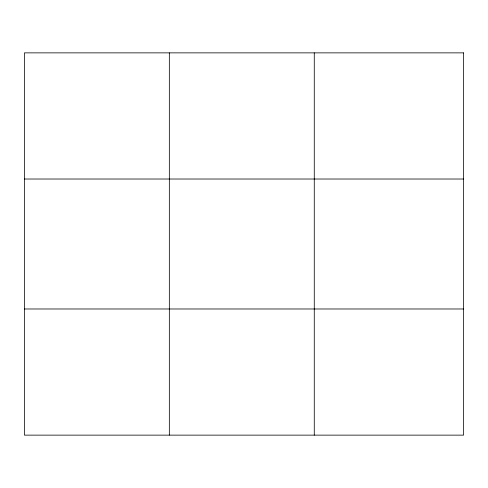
<?xml version="1.0" encoding="UTF-8"?>
<svg xmlns="http://www.w3.org/2000/svg" width="488" height="488" viewBox="0 0 488 488"><rect width="100%" height="100%" fill="white"/><g stroke="black" fill="none" stroke-linecap="round" stroke-linejoin="round"><path stroke-width="0.73" d="M169.336 435.131L169.336 52.869M314.272 435.131L314.272 52.869M24.4 179.017L463.6 179.017M24.4 308.983L463.6 308.983M463.6 52.869L463.6 435.131L24.4 435.131L24.4 52.869L463.6 52.869"/></g></svg>
